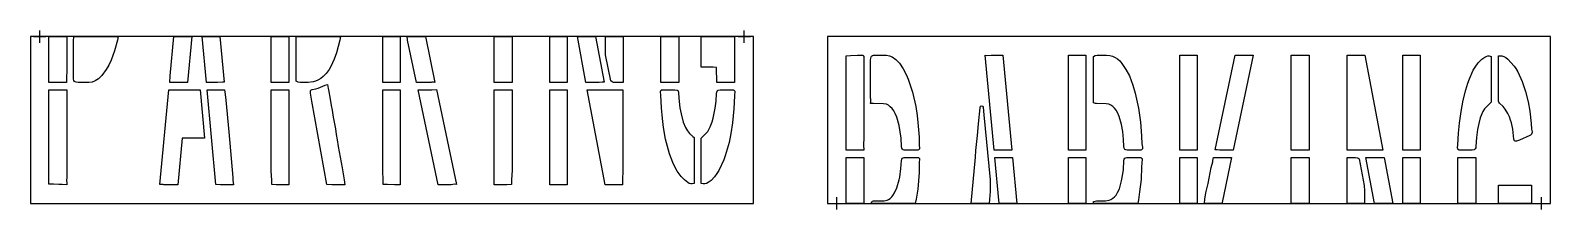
# Model space of a CAD drawing. Header units: inches. Extents: x 0 to 246, y -1 to 28.
import ezdxf

# ---------------------------------------------------------------- set-up
doc = ezdxf.new("R2010")
doc.units = ezdxf.units.IN
doc.header["$MEASUREMENT"] = 0
doc.layers.add('CUT', color=1, linetype='Continuous')
doc.layers.add('REG', color=5, linetype='Continuous')

msp = doc.modelspace()

# ---------------------------------------------------------------- linework, layer by layer
at = {"layer": 'CUT'}
for points in [[(5.83, 20.38), (5.84, 19.84), (5.84, 19.59), (5.03, 19.59), (4.08, 19.57), (3.8, 19.58), (3, 19.57), (3, 27.01), (5.89, 27.01), (5.89, 21.47)], [(14.1, 26.45), (13.62, 24.68), (13.06, 23.18), (12.68, 22.38), (12.27, 21.66), (11.58, 20.73), (11.02, 20.18), (10.47, 19.83), (10.01, 19.65), (9.47, 19.58), (7.75, 19.58), (7.43, 19.61), (7.25, 19.67), (7.14, 19.75), (7.04, 19.9), (7, 20.09), (6.98, 20.41), (6.98, 26.36), (7.01, 26.89), (7.05, 27.01), (14.21, 27.01)], [(25.44, 19.57), (22.55, 19.58), (22.57, 19.83), (22.63, 20.41), (22.64, 20.63), (23.24, 27.01), (26.14, 27.01)], [(31.35, 19.61), (31.11, 19.62), (30.27, 19.57), (29.38, 19.57), (28.74, 19.55), (28.49, 19.55), (27.79, 27.01), (30.66, 27.01)], [(40.95, 19.58), (40.82, 19.57), (39.25, 19.59), (39.01, 19.59), (39.01, 27.01), (41.82, 27.01), (41.82, 19.57)], [(50.11, 26.43), (49.56, 24.36), (49.19, 23.37), (48.62, 22.17), (48.35, 21.69), (47.9, 21.06), (47.41, 20.53), (47.02, 20.22), (46.54, 19.94), (46.19, 19.79), (45.77, 19.69), (44.97, 19.58), (43.75, 19.58), (43.35, 19.64), (43.06, 19.8), (43.06, 27.01), (50.22, 27.01)], [(59.87, 19.59), (59.62, 19.59), (58.05, 19.57), (57.92, 19.58), (57.05, 19.57), (57.05, 27.01), (59.87, 27.01)], [(65.5, 19.6), (65.26, 19.61), (65.01, 19.61), (64.87, 19.58), (63.38, 19.57), (62.53, 19.56), (61.08, 26.43), (61.03, 27.01), (63.95, 27.01)], [(77.99, 19.58), (77.75, 19.58), (76.74, 19.57), (75.89, 19.58), (75.1, 19.58), (75.1, 27.01), (77.99, 27.01)], [(86.93, 19.59), (86.17, 19.59), (85.12, 19.57), (84.87, 19.58), (84.12, 19.57), (84.12, 27.01), (86.93, 27.01)], [(92.59, 19.63), (92.07, 19.57), (90.86, 19.58), (90.21, 19.56), (89.96, 19.55), (88.57, 27.01), (91.51, 27.01), (92.89, 19.62)], [(95.96, 19.58), (95.71, 19.58), (94.9, 19.57), (94.42, 19.6), (94.2, 19.68), (93.98, 19.84), (93.14, 24.05), (93.14, 27.01), (95.96, 27.01)], [(104.73, 19.59), (103.05, 19.57), (102.95, 19.58), (102.08, 19.57), (102.08, 27.01), (104.98, 27.01), (104.98, 19.59)], [(114, 19.59), (113.22, 19.59), (112.13, 19.57), (111.79, 19.58), (111.13, 19.57), (111.07, 22.03), (110.54, 22.04), (110.52, 22.04), (109.37, 22.06), (109.32, 22.06), (108.62, 22.08), (108.62, 27.01), (114, 27.01)], [(134.79, 23.98), (134.83, 23.95), (134.87, 23.92), (134.9, 23.89), (134.93, 23.85), (134.95, 23.81), (134.96, 23.76), (134.97, 23.71), (134.97, 23.22), (134.97, 10.67), (134.91, 9.43), (134.93, 8.62), (134.92, 8.62), (134.09, 8.62), (132.65, 8.62), (132.48, 8.64), (132.32, 8.63), (132.08, 8.63), (132.08, 23.91), (132.79, 23.93), (133.92, 23.98), (134.06, 23.98), (134.69, 24), (134.74, 23.99)], [(136.2, 23.83), (136.35, 23.93), (136.54, 23.98), (136.8, 24), (138.63, 24), (139.11, 23.91), (139.56, 23.71), (140.13, 23.28), (140.71, 22.68), (141.3, 21.81), (141.79, 20.88), (142.12, 20.11), (142.84, 18.01), (143.36, 15.69), (143.59, 14.23), (143.72, 13.09), (143.9, 10.72), (143.93, 9.42), (143.98, 8.97), (143.98, 8.9), (143.96, 8.83), (143.93, 8.78), (143.88, 8.72), (143.84, 8.69), (143.78, 8.65), (143.72, 8.63), (143.66, 8.62), (142.03, 8.62), (141.49, 8.64), (141.32, 8.69), (141.22, 8.76), (141.12, 8.94), (141.06, 9.23), (140.98, 10.59), (140.7, 12.63), (140.31, 13.96), (140.05, 14.57), (139.8, 15.01), (139.53, 15.35), (139.22, 15.66), (138.92, 15.9), (138.64, 16.05), (138.16, 16.14), (136.5, 16.17), (136.05, 16.19), (136.06, 16.44), (136.06, 16.92), (136.05, 16.99), (136.05, 23.21), (136.08, 23.53), (136.13, 23.72)], [(158.45, 8.64), (158.32, 8.62), (156.81, 8.63), (156.04, 8.62), (154.62, 23.98), (154.85, 23.96), (155.57, 24.01), (156.66, 24), (157.48, 24.01), (158.92, 8.64), (158.68, 8.64)], [(170.08, 8.62), (169.83, 8.62), (168.33, 8.63), (168.08, 8.63), (168.08, 24), (168.89, 23.99), (170.31, 24), (170.43, 23.98), (170.66, 23.99), (170.9, 23.99), (170.9, 8.61)], [(179.93, 10.94), (179.98, 9.61), (180, 9.46), (180.07, 8.99), (180.06, 8.93), (180.05, 8.86), (180.03, 8.81), (179.99, 8.75), (179.95, 8.71), (179.9, 8.67), (179.83, 8.64), (179.78, 8.63), (179.72, 8.62), (179.23, 8.62), (179.16, 8.62), (177.61, 8.62), (177.38, 8.67), (177.23, 8.75), (177.13, 8.93), (177.06, 9.21), (177.01, 10.36), (176.87, 11.66), (176.67, 12.78), (176.3, 14.05), (176.02, 14.71), (175.8, 15.09), (175.53, 15.44), (175.26, 15.71), (174.95, 15.92), (174.65, 16.05), (174.17, 16.14), (172.63, 16.16), (172.44, 16.2), (172.14, 16.29), (172.14, 23.8), (172.4, 23.94), (172.74, 24), (174.23, 24.01), (174.78, 23.96), (175.2, 23.85), (175.66, 23.65), (176.02, 23.41), (176.4, 23.09), (176.75, 22.67), (177.4, 21.7), (177.95, 20.63), (178.52, 19.13), (178.89, 17.86), (179.42, 15.42), (179.73, 13.14)], [(188.15, 8.63), (186.71, 8.62), (186.53, 8.64), (186.37, 8.63), (186.13, 8.63), (186.13, 24), (186.92, 23.99), (187.76, 24.01), (188.7, 23.99), (188.94, 24), (188.94, 8.63)], [(198.01, 23.98), (194.77, 8.61), (193.98, 8.63), (192.62, 8.62), (192.14, 8.68), (191.82, 8.66), (195.07, 24.01), (195.94, 24), (197.35, 24), (197.51, 23.98), (197.77, 23.98)], [(206.24, 8.63), (204.74, 8.62), (204.64, 8.64), (204.42, 8.63), (204.17, 8.63), (204.17, 24), (204.97, 23.99), (205.92, 24.01), (206.87, 23.99), (207.07, 24), (207.07, 8.63)], [(218.73, 8.63), (218.47, 8.64), (218.22, 8.62), (213.2, 8.62), (213.2, 23.99), (213.43, 23.98), (214.03, 24.01), (215.28, 23.99), (216.09, 23.99), (218.98, 8.62)], [(224.23, 8.63), (222.8, 8.62), (222.7, 8.63), (222.46, 8.63), (222.22, 8.63), (222.22, 24), (223, 23.99), (223.97, 24.01), (224.79, 23.99), (225.03, 24), (225.03, 8.62)], [(233.01, 20.19), (233.63, 21.55), (233.94, 22.08), (234.42, 22.75), (235.01, 23.34), (235.5, 23.69), (235.74, 23.81), (236, 23.87), (236.23, 23.87), (236.54, 23.81), (236.54, 16.4), (236.07, 15.93), (235.44, 15.29), (235.2, 14.86), (234.77, 13.85), (234.52, 12.96), (234.32, 11.97), (234.14, 10.68), (234.06, 9.2), (234.03, 8.99), (233.95, 8.83), (233.79, 8.69), (233.45, 8.62), (231.85, 8.62), (231.82, 8.62), (231.45, 8.62), (231.39, 8.63), (231.35, 8.64), (231.3, 8.66), (231.26, 8.68), (231.21, 8.71), (231.18, 8.75), (231.15, 8.79), (231.13, 8.83), (231.11, 8.88), (231.1, 8.94), (231.1, 9), (231.15, 9.5), (231.26, 11.38), (231.41, 12.98), (231.65, 14.87), (231.98, 16.69), (232.41, 18.4), (232.74, 19.46)], [(240.02, 12), (239.8, 13.07), (239.69, 13.5), (239.51, 14.02), (239.24, 14.57), (238.82, 15.28), (238.46, 15.7), (237.87, 16.23), (237.77, 16.39), (237.7, 16.58), (237.7, 23.87), (238.27, 23.87), (238.57, 23.78), (238.9, 23.6), (239.25, 23.33), (240.27, 22.24), (240.52, 21.87), (240.84, 21.3), (241.54, 19.74), (242.09, 18.13), (242.51, 16.43), (242.79, 14.94), (243.01, 12.94), (243.07, 12.04), (243.15, 11.59), (243.16, 11.51), (243.15, 11.45), (243.14, 11.4), (243.12, 11.33), (243.09, 11.26), (243.06, 11.21), (243.03, 11.16), (242.98, 11.1), (242.9, 11.04), (242.82, 10.99), (241.11, 10.22), (240.61, 10.08), (240.43, 10.09), (240.33, 10.14), (240.26, 10.23), (240.2, 10.4)], [(5.89, 17.56), (5.9, 17.29), (5.89, 4.13), (5.87, 3.76), (5.88, 3.26), (5.88, 3.02), (5.13, 3.05), (4.62, 3.05), (3.72, 3.1), (3, 3.12), (3, 18.4), (3.24, 18.39), (3.47, 18.39), (3.57, 18.41), (5.05, 18.4), (5.89, 18.4)], [(27.5, 18.41), (28.21, 10.55), (24.6, 10.55), (23.89, 3.02), (23.1, 3.03), (21.63, 3.03), (21.49, 3.05), (21.22, 3.05), (20.98, 3.04), (22.43, 18.4), (22.67, 18.4), (22.95, 18.39), (23.04, 18.41)], [(31.62, 16.7), (32.11, 11.57), (32.78, 4.18), (32.8, 3.75), (32.88, 3.02), (32.13, 3.03), (31.97, 3.02), (30.77, 3.03), (30.03, 3.04), (28.6, 18.39), (28.84, 18.39), (29.08, 18.38), (29.23, 18.41), (30.66, 18.4), (31.45, 18.41), (31.45, 18.41), (31.52, 17.63)], [(41.82, 3.02), (41.1, 3.03), (40.9, 3.02), (39.79, 3.03), (39.07, 3.04), (39.08, 3.73), (39.01, 5.28), (39.01, 17.39), (39.01, 17.61), (39.01, 18.4), (39.8, 18.4), (41.25, 18.41), (41.35, 18.39), (41.58, 18.39), (41.82, 18.4)], [(47.71, 19.16), (48.11, 19.27), (48.22, 18.58), (48.26, 18.4), (48.54, 16.89), (48.69, 15.84), (48.85, 15.09), (49.02, 13.96), (49.38, 12.08), (49.51, 11.15), (49.69, 10.29), (49.84, 9.24), (50.49, 5.78), (50.78, 3.82), (50.94, 3.02), (50.11, 3.03), (49.77, 3.02), (48.83, 3.03), (47.99, 3.04), (45.58, 16.54), (45.36, 17.85), (45.34, 18.24), (45.43, 18.33), (45.52, 18.41), (45.65, 18.46), (46.22, 18.55), (46.59, 18.66)], [(59.87, 3.02), (59.15, 3.03), (58.94, 3.02), (57.84, 3.04), (57.12, 3.04), (57.13, 3.74), (57.06, 5.29), (57.05, 17.39), (57.06, 17.61), (57.05, 18.4), (57.85, 18.4), (59.3, 18.41), (59.4, 18.39), (59.62, 18.39), (59.87, 18.4)], [(68.15, 3.02), (66.89, 3.03), (66.01, 3), (62.77, 18.39), (63.01, 18.38), (63.23, 18.38), (63.37, 18.4), (64.99, 18.41), (65.75, 18.42), (68.98, 3.07), (68.66, 3.09)], [(77.99, 17.58), (77.99, 17.3), (77.99, 5.37), (77.91, 3.8), (77.92, 3.04), (77.14, 3.03), (76.08, 3.02), (75.87, 3.03), (75.1, 3.02), (75.1, 18.4), (75.34, 18.39), (75.55, 18.39), (75.66, 18.41), (77.17, 18.4), (77.99, 18.4)], [(85.07, 3.02), (84.97, 3.02), (84.12, 3.02), (84.12, 18.4), (84.36, 18.39), (84.58, 18.39), (84.69, 18.41), (86.12, 18.4), (86.93, 18.41), (86.93, 3.03), (86.69, 3.03)], [(95.89, 3.87), (95.9, 3.02), (95.2, 3.03), (95.13, 3.02), (93.89, 3.03), (93.05, 3.03), (90.18, 18.4), (90.42, 18.4), (90.68, 18.39), (90.93, 18.41), (95.95, 18.41), (95.95, 5.29)], [(102.21, 18.37), (102.28, 18.39), (102.34, 18.4), (102.74, 18.4), (102.77, 18.41), (104.37, 18.4), (104.71, 18.34), (104.87, 18.21), (104.96, 17.95), (105, 17.02), (105.18, 15.46), (105.36, 14.52), (105.72, 13.13), (106.06, 12.31), (106.38, 11.73), (106.73, 11.31), (107.29, 10.85), (107.46, 10.66), (107.46, 3.23), (107.18, 3.16), (106.94, 3.17), (106.69, 3.24), (106.45, 3.36), (105.89, 3.8), (105.35, 4.36), (104.74, 5.22), (104.37, 5.9), (104.01, 6.65), (103.49, 8.05), (102.84, 10.4), (102.51, 12.28), (102.33, 13.73), (102.18, 15.48), (102.07, 17.52), (102.02, 18.05), (102.02, 18.12), (102.04, 18.18), (102.07, 18.24), (102.11, 18.29), (102.16, 18.34)], [(113.27, 18.41), (113.3, 18.41), (113.75, 18.41), (113.83, 18.39), (113.91, 18.36), (113.97, 18.31), (114.02, 18.24), (114.06, 18.16), (114.06, 18.11), (114.06, 18.06), (114.01, 17.54), (114, 17.42), (113.9, 15.3), (113.68, 13.03), (113.4, 11.3), (113.12, 9.86), (112.5, 7.68), (112.26, 7.06), (111.46, 5.35), (111.16, 4.82), (110.76, 4.29), (110.22, 3.73), (109.74, 3.38), (109.45, 3.25), (109.2, 3.17), (108.96, 3.16), (108.62, 3.22), (108.62, 10.58), (109.09, 11.05), (109.68, 11.66), (110.09, 12.38), (110.4, 13.21), (110.56, 13.8), (110.87, 15.43), (111.02, 16.54), (111.09, 17.86), (111.18, 18.19), (111.27, 18.28), (111.38, 18.35), (111.67, 18.4)], [(153.78, 15.5), (153.87, 15.74), (154.01, 15.81), (154.16, 15.75), (154.25, 15.57), (154.41, 14.35), (155.4, 3.82), (155.42, 3.11), (155.41, 1.95), (155.22, 0), (152.32, 0), (153.03, 7.47), (153.1, 8.57), (153.37, 11.02), (153.5, 12.9)], [(132.08, 7.44), (132.32, 7.44), (132.55, 7.44), (132.65, 7.45), (134.16, 7.44), (134.96, 7.45), (134.96, 6.65), (134.97, 5.68), (134.97, 0), (132.08, 0)], [(143.89, 7.35), (143.92, 7.32), (143.94, 7.28), (143.97, 7.24), (143.98, 7.19), (143.99, 7.15), (143.99, 7.1), (143.93, 6.66), (143.9, 5.02), (143.67, 2.31), (143.41, 0.68), (143.28, 0), (136.13, 0), (136.18, 0.2), (136.33, 0.34), (136.54, 0.4), (138.24, 0.43), (138.72, 0.51), (138.97, 0.62), (139.19, 0.77), (139.47, 1.04), (139.67, 1.29), (139.93, 1.72), (140.31, 2.52), (140.7, 3.83), (140.79, 4.27), (140.97, 5.66), (141.05, 6.95), (141.11, 7.18), (141.21, 7.32), (141.31, 7.39), (141.49, 7.43), (142.08, 7.46), (143.67, 7.45), (143.72, 7.44), (143.77, 7.43), (143.81, 7.41), (143.85, 7.38)], [(159.74, 0), (156.86, 0), (156.16, 7.43), (156.4, 7.43), (156.57, 7.42), (156.82, 7.45), (158.24, 7.45), (159.03, 7.46)], [(168.08, 7.45), (168.88, 7.44), (170.34, 7.45), (170.44, 7.43), (170.65, 7.44), (170.9, 7.44), (170.9, 0), (168.08, 0)], [(179.93, 7.34), (179.96, 7.3), (179.98, 7.26), (180, 7.22), (180.01, 7.18), (180.02, 7.09), (179.97, 6.57), (179.91, 5.92), (179.84, 3.87), (179.6, 1.85), (179.41, 0.57), (179.3, 0), (172.14, 0), (172.14, 0.3), (172.43, 0.38), (172.61, 0.41), (174.1, 0.43), (174.68, 0.53), (174.97, 0.65), (175.29, 0.85), (175.54, 1.06), (175.79, 1.36), (176.04, 1.78), (176.33, 2.38), (176.7, 3.66), (176.89, 4.79), (176.98, 5.48), (177.06, 6.89), (177.13, 7.17), (177.22, 7.31), (177.36, 7.4), (177.54, 7.44), (178.3, 7.46), (179.69, 7.45), (179.74, 7.44), (179.79, 7.43), (179.83, 7.41), (179.87, 7.39)], [(188.94, 0), (186.13, 0), (186.13, 7.44), (186.37, 7.44), (186.6, 7.44), (186.7, 7.45), (188.2, 7.45), (188.94, 7.45)], [(192.99, 0.14), (193.02, 0), (190.11, 0), (190.11, 0.06), (190.16, 0.71), (190.34, 1.74), (190.69, 3.23), (191.21, 5.82), (191.45, 6.71), (191.48, 6.95), (191.53, 7.21), (191.58, 7.46), (192.34, 7.45), (192.43, 7.46), (193.73, 7.44), (194.51, 7.44)], [(207.07, 0), (204.17, 0), (204.17, 7.44), (204.42, 7.44), (204.64, 7.43), (204.74, 7.45), (206.22, 7.44), (207.07, 7.45)], [(215.01, 7.3), (215.14, 7.21), (215.95, 2.89), (216.01, 2.03), (216.01, 0), (213.2, 0), (213.2, 7.44), (213.44, 7.43), (213.59, 7.43), (213.65, 7.44), (214.58, 7.45), (214.91, 7.38)], [(216.26, 7.43), (216.5, 7.43), (216.76, 7.43), (216.9, 7.45), (218.43, 7.45), (219.19, 7.46), (220.59, 0), (217.65, 0)], [(225.03, 0), (222.22, 0), (222.22, 7.44), (222.46, 7.44), (222.67, 7.43), (222.78, 7.45), (224.22, 7.44), (225.03, 7.45)], [(231.16, 7.44), (231.4, 7.43), (231.61, 7.43), (231.73, 7.45), (233.23, 7.44), (234.06, 7.45), (234.06, 0), (231.16, 0)], [(243.08, 0), (237.7, 0), (237.7, 2.98), (242.37, 2.98), (242.61, 2.97), (242.83, 2.98), (243.08, 2.98)]]:
    msp.add_lwpolyline(points, close=True, dxfattribs=at)
at = {"layer": 'REG'}
for points in [[(1.5, 26.01), (1.5, 28.01)], [(115.58, 26.01), (115.58, 28.01)], [(0.5, 27.01), (2.5, 27.01)], [(114.58, 27.01), (116.58, 27.01)], [(129.58, 0), (131.58, 0)], [(130.58, -1), (130.58, 1)], [(243.66, 0), (245.66, 0)], [(244.66, -1), (244.66, 1)]]:
    msp.add_lwpolyline(points, dxfattribs=at)
for points in [[(0, 0), (117.08, 0), (117.08, 27.01), (0, 27.01)], [(129.08, 0), (246.16, 0), (246.16, 27.01), (129.08, 27.01)]]:
    msp.add_lwpolyline(points, close=True, dxfattribs=at)

doc.saveas('drawing.dxf')
